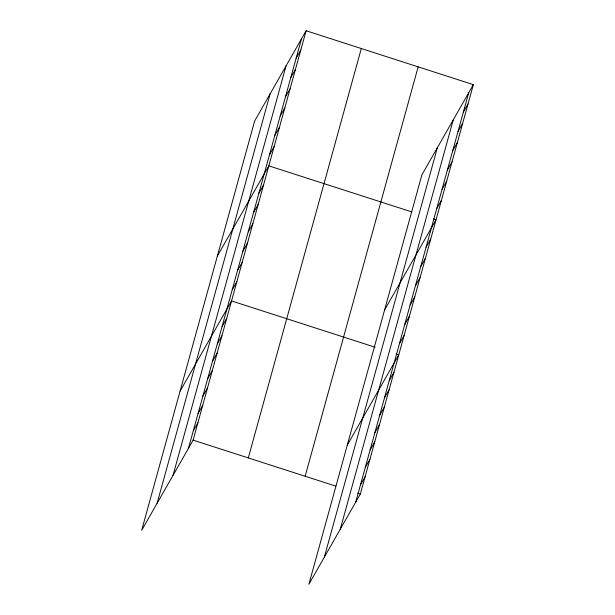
<?xml version="1.0" encoding="UTF-8"?>
<svg xmlns="http://www.w3.org/2000/svg" width="615" height="615" viewBox="0 0 615 615"><rect width="100%" height="100%" fill="white"/><g stroke="black" fill="none" stroke-linecap="round" stroke-linejoin="round"><path stroke-width="0.92" d="M157.102 503.27L270.108 93.887M173.023 475.372L286.021 65.982M188.467 448.289L301.465 38.899M306.116 30.75L254.656 120.971L141.658 530.353L193.118 440.14L306.116 30.75L473.342 84.647L360.344 494.03L308.884 584.25L421.882 174.86L473.342 84.647M248.299 457.921L361.305 48.539M305.155 476.248L418.162 66.858M324.328 557.167L437.334 147.785M340.249 529.261L453.247 119.879M355.693 502.186L468.691 92.796M296.138 58.202L300.789 50.053M290.81 77.498L295.461 69.349M285.483 96.801L290.134 88.652M280.156 116.097L284.807 107.948M274.828 135.4L279.479 127.251M269.501 154.696L274.152 146.547M217.364 256.063L268.824 165.85L411.527 211.837M258.854 193.294L263.497 185.146M253.526 212.598L258.169 204.449M248.199 231.901L252.842 223.745M242.871 251.197L247.514 243.048M237.544 270.5L242.187 262.344M232.216 289.796L236.86 281.647M180.08 391.163L231.532 300.943L375.112 347.221M222.084 326.496L226.735 318.347M217.28 343.893L221.93 335.744M212.482 361.289L217.126 353.141M207.678 378.694L212.329 370.538M202.873 396.091L207.524 387.942M198.068 413.488L202.719 405.339M193.271 430.892L197.915 422.736M463.364 112.099L468.015 103.943M458.044 131.395L462.688 123.246M452.717 150.698L457.36 142.542M447.389 169.994L452.033 161.845M442.062 189.297L446.705 181.141M436.735 208.593L441.378 200.444M384.59 309.96L436.05 219.739L433.429 218.894M426.08 247.192L430.723 239.043M420.752 266.495L425.396 258.338M415.425 285.791L420.076 277.642M410.097 305.094L414.748 296.945M404.77 324.389L409.421 316.241M399.443 343.693L404.093 335.544M347.306 445.06L398.766 354.84L396.137 353.994M389.31 380.393L393.961 372.236M384.506 397.79L389.157 389.641M379.709 415.187L384.352 407.038M374.904 432.583L379.555 424.435M370.099 449.988L374.75 441.831M365.302 467.385L369.946 459.236M360.498 484.781L365.149 476.633M193.118 440.14L335.813 486.127M357.715 493.184L360.344 494.03"/></g></svg>
